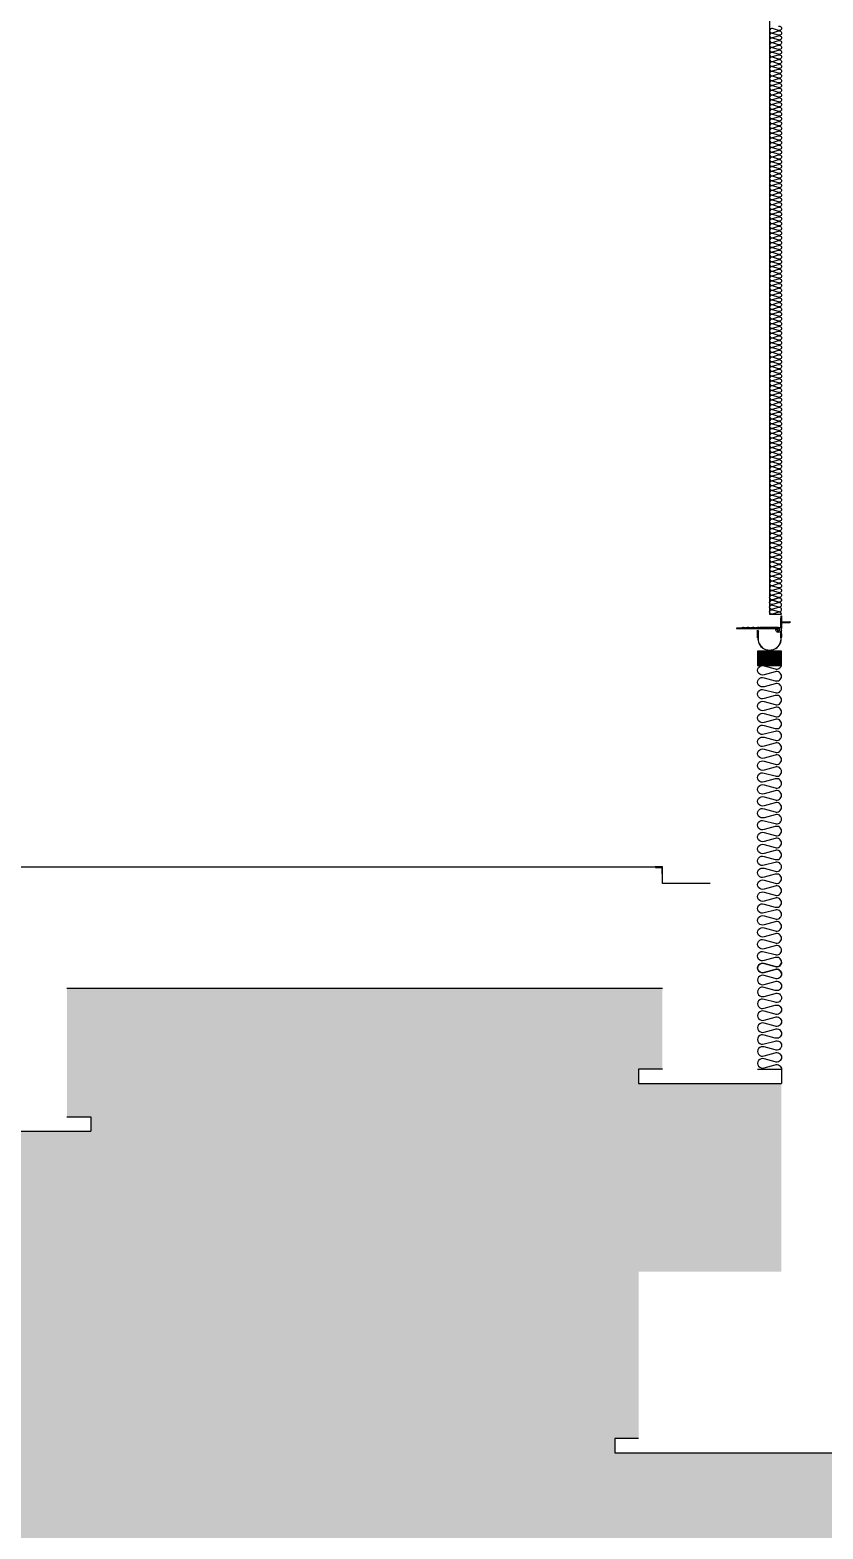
# Model space of a CAD drawing. Header units: millimetres. Extents: x 19868 to 801382, y -4805 to 85279.
# Drawn here: x 535083 to 538413, y 31149 to 37442 of the extents above; entities that cross this region are included whole.
import ezdxf

# ---------------------------------------------------------------- set-up
doc = ezdxf.new("R2010")
doc.units = ezdxf.units.MM
doc.header["$LTSCALE"] = 250
for name, color, linetype in [('4fin', 4, 'Continuous'), ('A-ETC', 8, 'Continuous'), ('A-FIN', 6, 'Continuous'), ('A-FIN-무근', 7, 'Continuous'), ('A-버림CONC', 4, 'Continuous'), ('ISL', 251, 'Continuous'), ('SYMB', 7, 'Continuous'), ('TR', 7, 'Continuous'), ('지반', 254, 'Continuous')]:
    doc.layers.add(name, color=color, linetype=linetype)

# ---------------------------------------------------------------- blocks, each defined once
blk = doc.blocks.new('MAJ')
at = {"layer": 'SYMB', "color": 8}
for p, q in [((8, 0), (0, 0)), ((2.3, -2.9), (0, 0)), ((3.5, -0.9), (3.5, 0)), ((4.5, -0.9), (4.5, 0)), ((5.7, -2.9), (8, 0)), ((1.8, -4.3), (4, -2.9)), ((1.8, -6.8), (6.1, -4.1)), ((1.8, -4.3), (2.3, -4.3)), ((1.8, -9.3), (6.1, -6.6)), ((1.8, -6.8), (2.3, -6.8)), ((1.8, -11.8), (6.1, -9.1)), ((1.8, -9.3), (2.3, -9.3)), ((1.8, -14.3), (6.1, -11.6)), ((1.8, -11.8), (2.3, -11.8)), ((1.8, -16.8), (6.1, -14.1)), ((1.8, -14.3), (2.3, -14.3)), ((1.8, -19.3), (6.1, -16.6)), ((1.8, -16.8), (2.3, -16.8)), ((1.8, -21.8), (6.1, -19.1)), ((1.8, -19.3), (2.3, -19.3)), ((1.8, -24.3), (6.1, -21.6)), ((1.8, -21.8), (2.3, -21.8)), ((1.8, -26.8), (6.1, -24.1)), ((1.8, -24.3), (2.3, -24.3)), ((1.8, -29.4), (6.1, -26.6)), ((1.8, -26.8), (2.3, -26.8)), ((1.8, -31.9), (6.1, -29.1)), ((1.8, -29.4), (2.3, -29.3)), ((1.8, -34.4), (6.1, -31.6)), ((1.8, -31.9), (2.3, -31.8)), ((1.8, -36.9), (6.1, -34.1)), ((1.8, -34.4), (2.3, -34.3)), ((1.8, -36.9), (2.3, -36.9)), ((2.3, -2.9), (2.3, -38.3)), ((2.3, -2.9), (5.7, -2.9)), ((2.3, -38.3), (4, -40.4)), ((2.7, -38.8), (6.1, -36.6)), ((4.5, -0.9), (3.5, -0.9)), ((4, -40.4), (5.7, -38.1)), ((5.7, -2.9), (5.7, -38.1)), ((6.1, -4.1), (5.7, -4.1)), ((6.1, -6.6), (5.7, -6.6)), ((6.1, -9.1), (5.7, -9.1)), ((6.1, -11.6), (5.7, -11.6)), ((6.1, -14.1), (5.7, -14.1)), ((6.1, -16.6), (5.7, -16.6)), ((6.1, -19.1), (5.7, -19.1)), ((6.1, -21.6), (5.7, -21.6)), ((6.1, -24.1), (5.7, -24.1)), ((6.1, -26.6), (5.7, -26.6)), ((6.1, -29.1), (5.7, -29.1)), ((6.1, -31.6), (5.7, -31.6)), ((6.1, -34.1), (5.7, -34.2)), ((6.1, -36.6), (5.7, -36.7))]:
    blk.add_line(p, q, dxfattribs=at)
blk = doc.blocks.new('EJ-1')
at = {"layer": 'A-ETC'}
h = blk.add_hatch(dxfattribs=at)
h.set_pattern_fill('ANSI37', color=1, scale=40, style=0)
h.set_pattern_definition([(45, (55694.5753, 2117.911), (-3.5355339, 3.5355339), []), (135, (55694.5753, 2117.911), (-3.5355339, -3.5355339), [])])
h.paths.add_polyline_path([(100, -154.4), (100, -94.4), (0, -94.4), (0, -154.4)])
at = {"layer": 'A-ETC', "color": 4}
for p, q in [((0, -38.9), (0, -6.7)), ((0, -6.7), (3, -13.8)), ((1, -38.9), (0, -38.9)), ((1, -16.1), (2, -16.1)), ((1, -37), (1, -16.1)), ((2, -37), (2, -16.1)), ((3, -38.9), (2, -38.9)), ((3, -38.9), (3, -13.8)), ((100, -6.7), (97, -13.8)), ((97, -38.9), (97, -13.8)), ((97, -38.9), (98, -38.9)), ((98, -37), (98, -16.1)), ((99, -16.1), (98, -16.1)), ((98.4, -16.7), (100, -13.8)), ((99, -37), (99, -16.1)), ((99, -38.9), (100, -38.9)), ((100, -38.9), (100, -6.7)), ((100, -22.5), (100, -36.6))]:
    blk.add_line(p, q, dxfattribs=at)
at = {"layer": 'A-ETC', "color": 7, "lineweight": -3}
blk.add_lwpolyline([(10.6, 4.5, 0.414214), (10.2, 4.5), (9.6, 4), (9.1, 4.5, 0.414214), (8.7, 4.5), (8.1, 3.9), (7.6, 4.5, 0.414214), (7.2, 4.5), (6.6, 3.9), (6.1, 4.5, 0.414214), (5.7, 4.5), (5.1, 3.9), (4.6, 4.5, 0.414214), (4.2, 4.5), (3.6, 3.9), (3.1, 4.5, 0.414214), (2.7, 4.5), (2.1, 3.9), (1.6, 4.5, 0.414214), (1.2, 4.4), (0.6, 3.9), (0.1, 4.4, 0.414214), (-0.3, 4.4), (-0.9, 3.9), (-1.4, 4.4, 0.414214), (-1.8, 4.4), (-2.4, 3.8), (-2.9, 4.4, 0.414214), (-3.3, 4.4), (-3.9, 3.8), (-4.4, 4.4, 0.414214), (-4.8, 4.4), (-5.4, 3.8), (-5.9, 4.4, 0.414214), (-6.3, 4.4), (-6.9, 3.8), (-7.4, 4.4, 0.414214), (-7.8, 4.4), (-8.4, 3.8), (-8.9, 4.4, 0.414214), (-9.3, 4.4), (-9.9, 3.8), (-10.4, 4.3, 0.414214), (-10.8, 4.3), (-11.4, 3.8), (-11.9, 4.3, 0.414214), (-12.3, 4.3), (-12.9, 3.7), (-13.4, 4.3, 0.414214), (-13.8, 4.3), (-14.4, 3.7), (-14.9, 4.3, 0.414214), (-15.3, 4.3), (-15.9, 3.7), (-16.4, 4.3, 0.414214), (-16.8, 4.3), (-17.4, 3.7), (-17.9, 4.3, 0.414214), (-18.3, 4.3), (-18.9, 3.7), (-19.4, 4.3, 0.414214), (-19.8, 4.3), (-20.4, 3.7), (-20.9, 4.2, 0.414214), (-21.3, 4.2), (-21.9, 3.7), (-22.4, 4.2, 0.414214), (-22.8, 4.2), (-23.4, 3.7), (-23.9, 4.2, 0.414214), (-24.3, 4.2), (-24.9, 3.6), (-25.4, 4.2, 0.414214), (-25.8, 4.2), (-26.4, 3.6), (-26.9, 4.2, 0.414214), (-27.3, 4.2), (-27.9, 3.6), (-28.4, 4.2, 0.414214), (-28.8, 4.2), (-29.4, 3.6), (-29.9, 4.2, 0.414214), (-30.3, 4.2), (-30.9, 3.6), (-31.4, 4.2, 0.414214), (-31.8, 4.1), (-32.4, 3.6), (-32.9, 4.1, 0.414214), (-33.3, 4.1), (-33.9, 3.6), (-34.4, 4.1, 0.414214), (-34.8, 4.1), (-35.4, 3.5), (-35.9, 4.1, 0.414214), (-36.3, 4.1), (-36.9, 3.5), (-37.4, 4.1, 0.414214), (-37.8, 4.1), (-38.4, 3.5), (-38.9, 4.1, 0.414214), (-39.3, 4.1), (-39.9, 3.5), (-40.4, 4.1, 0.414214), (-40.8, 4.1), (-41.4, 3.5), (-41.9, 4.1, 0.414214), (-42.3, 4.1), (-42.9, 3.5), (-43.4, 4, 0.414214), (-43.8, 4), (-44.4, 3.5), (-44.9, 4, 0.414214), (-45.3, 4), (-45.9, 3.4), (-46.4, 4, 0.414214), (-46.8, 4), (-47.4, 3.4), (-47.9, 4, 0.414214), (-48.3, 4), (-48.9, 3.4), (-49.4, 4, 0.414214), (-49.8, 4), (-50.4, 3.4), (-50.9, 4, 0.414214), (-51.3, 4), (-51.9, 3.4), (-52.4, 4, 0.414214), (-52.8, 4), (-53.4, 3.4), (-53.9, 3.9, 0.414214), (-54.3, 3.9), (-54.9, 3.4), (-55.4, 3.9, 0.414214), (-55.8, 3.9), (-56.4, 3.4), (-56.9, 3.9, 0.414214), (-57.3, 3.9), (-57.9, 3.3), (-58.4, 3.9, 0.414214), (-58.8, 3.9), (-59.4, 3.3), (-59.9, 3.9, 0.414214), (-60.3, 3.9), (-60.9, 3.3), (-61.4, 3.9, 0.414214), (-61.8, 3.9), (-62.4, 3.3), (-62.9, 3.9, 0.414214), (-63.3, 3.9), (-63.9, 3.3), (-64.4, 3.9, 0.414214), (-64.8, 3.8), (-65.4, 3.3), (-65.9, 3.8, 0.414214), (-66.3, 3.8), (-66.9, 3.3), (-88.3, 1.4, 0.980427), (-88.3, 0), (82.8, 0, -0.636366), (83.8, -2.1, 4.716513), (87.3, -0.3, -0.425308), (87, 0), (87, 4.4, 0.416522), (86.7, 4.7), (86.1, 4.6), (85.6, 5.2, 0.414214), (85.2, 5.2), (84.6, 4.6), (84.1, 5.2, 0.414214), (83.7, 5.2), (83.1, 4.6), (82.6, 5.2, 0.414214), (82.2, 5.2), (81.6, 4.6), (81.1, 5.2, 0.414214), (80.7, 5.2), (80.1, 4.6), (79.6, 5.2, 0.414214), (79.2, 5.2), (78.6, 4.6), (78.1, 5.1, 0.414214), (77.7, 5.1), (77.1, 4.6), (76.6, 5.1, 0.414214), (76.2, 5.1), (75.6, 4.6), (75.1, 5.1, 0.414214), (74.7, 5.1), (74.1, 4.5), (73.6, 5.1, 0.414214), (73.2, 5.1), (72.6, 4.5), (72.1, 5.1, 0.414214), (71.7, 5.1), (71.1, 4.5), (70.6, 5.1, 0.414214), (70.2, 5.1), (69.6, 4.5), (69.1, 5.1, 0.414214), (68.7, 5.1), (68.1, 4.5), (67.6, 5.1, 0.414214), (67.2, 5), (66.6, 4.5), (66.1, 5, 0.414214), (65.7, 5), (65.1, 4.5), (64.6, 5, 0.414214), (64.2, 5), (63.6, 4.4), (63.1, 5, 0.414214), (62.7, 5), (62.1, 4.4), (61.6, 5, 0.414214), (61.2, 5), (60.6, 4.4), (60.1, 5, 0.414214), (59.7, 5), (59.1, 4.4), (58.6, 5, 0.414214), (58.2, 5), (57.6, 4.4), (57.1, 5, 0.414214), (56.7, 5), (56.1, 4.4), (55.6, 4.9, 0.414214), (55.2, 4.9), (54.6, 4.4), (54.1, 4.9, 0.414214), (53.7, 4.9), (53.1, 4.3), (52.6, 4.9, 0.414214), (52.2, 4.9), (51.6, 4.3), (51.1, 4.9, 0.414214), (50.7, 4.9), (50.1, 4.3), (49.6, 4.9, 0.414214), (49.2, 4.9), (48.6, 4.3), (48.1, 4.9, 0.414214), (47.7, 4.9), (47.1, 4.3), (46.6, 4.9, 0.414214), (46.2, 4.9), (45.6, 4.3), (45.1, 4.8, 0.414214), (44.7, 4.8), (44.1, 4.3), (43.6, 4.8, 0.414214), (43.2, 4.8), (42.6, 4.3), (42.1, 4.8, 0.414214), (41.7, 4.8), (41.1, 4.2), (40.6, 4.8, 0.414214), (40.2, 4.8), (39.6, 4.2), (39.1, 4.8, 0.414214), (38.7, 4.8), (38.1, 4.2), (37.6, 4.8, 0.414214), (37.2, 4.8), (36.6, 4.2), (36.1, 4.8, 0.414214), (35.7, 4.8), (35.1, 4.2), (34.6, 4.8, 0.414214), (34.2, 4.7), (33.6, 4.2), (33.1, 4.7, 0.414214), (32.7, 4.7), (32.1, 4.2), (31.6, 4.7, 0.414214), (31.2, 4.7), (30.6, 4.1), (30.1, 4.7, 0.414214), (29.7, 4.7), (29.1, 4.1), (28.6, 4.7, 0.414214), (28.2, 4.7), (27.6, 4.1), (27.1, 4.7, 0.414214), (26.7, 4.7), (26.1, 4.1), (25.6, 4.7, 0.414214), (25.2, 4.7), (24.6, 4.1), (24.1, 4.7, 0.414214), (23.7, 4.7), (23.1, 4.1), (22.6, 4.6, 0.414214), (22.2, 4.6), (21.6, 4.1), (21.1, 4.6, 0.414214), (20.7, 4.6), (20.1, 4), (19.6, 4.6, 0.414214), (19.2, 4.6), (18.6, 4), (18.1, 4.6, 0.414214), (17.7, 4.6), (17.1, 4), (16.6, 4.6, 0.414214), (16.2, 4.6), (15.6, 4), (15.1, 4.6, 0.414214), (14.7, 4.6), (14.1, 4), (13.6, 4.6, 0.414214), (13.2, 4.6), (12.6, 4), (12.1, 4.5, 0.414214), (11.7, 4.5), (11.1, 4)], format="xyb", close=True, dxfattribs=at)
at = {"layer": 'A-ETC', "color": 7}
blk.add_lwpolyline([(100, 53.4), (100, 0, 0.414214), (98.5, -1.5), (98.5, -5.2, -1.043094), (76.6, -4.3, -0.306526), (76.9, -4), (82.7, -2.2, -0.679013), (83, -2.7, 3.305036), (88.2, -0.1, -0.378643), (87.9, 0.2), (87.9, 4.2), (97.1, 4.2), (97.1, 26.1), (97.6, 26.6), (97.1, 27.1), (97.1, 36.6), (98.5, 53.5, -0.956504), (100, 53.4)], format="xyb", dxfattribs=at)
at = {"layer": 'A-ETC', "color": 1}
blk.add_lwpolyline([(100, -154.4), (100, -94.4), (0, -94.4), (0, -154.4), (100, -154.4)], dxfattribs=at)
at = {"layer": 'A-ETC', "color": 4}
for centre, radius, start, end in [((50, -41.9), 49.2, 174.30189, 5.69811), ((50, -42), 48.3, 174.09575, 5.90425)]:
    blk.add_arc(centre, radius, start, end, dxfattribs=at)
at = {"layer": 'A-ETC', "color": 7, "rotation": 90}
blk.add_blockref('MAJ', (97.1, 22.6), dxfattribs=at)
blk = doc.blocks.new('A$C1B416526')
at = {"layer": '4fin'}
blk.add_lwpolyline([(-30, 70, 0.164028), (-28.7, 67), (-3, 67), (-3, 41.2, 0.19024), (0, 40), (0, 70)], format="xyb", close=True, dxfattribs=at)
at = {"layer": 'A-FIN-무근'}
for p, q in [((0, 0), (0, 70)), ((200, 0), (0, 0))]:
    blk.add_line(p, q, dxfattribs=at)

msp = doc.modelspace()

# ---------------------------------------------------------------- hatches: boundary and pattern name
at = {"layer": '지반'}
h = msp.add_hatch(dxfattribs=at)
h.set_pattern_fill('EARTH', color=251, scale=70, angle=45)
h.paths.add_polyline_path([(440367.8, 33228.9), (440367.8, 23234.4), (591132.4, 23234.4), (591132.4, 34678.9), (582338.2, 34678.9), (582338.2, 34628.9), (582388.2, 34628.9), (582388.2, 34568.9), (582138.2, 34568.9), (582138.2, 34628.9), (582188.2, 34628.9), (582188.2, 34828.9), (580288.2, 34828.9), (580288.2, 34778.9), (580138.2, 34778.9), (580138.2, 33778.9), (580038.2, 33778.9), (580038.2, 32328.9), (581138.2, 32328.9), (581138.2, 30828.9), (581238.2, 30828.9), (581238.2, 30768.9), (563118.2, 30768.9), (563118.2, 30828.9), (563218.2, 30828.9), (563218.2, 31528.9), (563818.2, 31528.9), (563818.2, 33668.9), (561843.1, 33668.9), (561663.1, 33488.9), (560453.4, 33488.9), (560273.4, 33668.9), (558088.2, 33668.9), (558088.2, 33728.9), (558188.2, 33728.9), (558188.2, 34318.9), (543138.2, 34318.9), (543138.2, 33878.9), (542838.2, 33878.9), (542838.2, 32228.9), (543438.2, 32228.9), (543438.2, 31528.9), (543538.2, 31528.9), (543538.2, 31468.9), (541838.2, 31468.9), (541838.2, 31528.9), (541938.2, 31528.9), (541938.2, 31968.9), (539138.2, 31968.9), (539138.2, 31528.9), (539238.2, 31528.9), (539238.2, 31468.9), (537538.2, 31468.9), (537538.2, 31528.9), (537638.2, 31528.9), (537638.2, 32228.9), (538238.2, 32228.9), (538238.2, 33018.9), (537638.2, 33018.9), (537638.2, 33078.9), (537738.2, 33078.9), (537738.2, 33418.9), (535238.2, 33418.9), (535238.2, 32878.9), (535338.2, 32878.9), (535338.2, 32818.9), (534538.2, 32818.9), (534538.2, 32878.9), (534638.2, 32878.9), (534638.2, 33418.9), (530588.2, 33418.9), (530188.2, 33018.9), (516778.2, 33018.9), (516708.2, 32948.9), (509968.2, 32948.9), (509968.2, 33008.9), (510068.2, 33008.9), (510068.2, 33848.9), (510668.2, 33848.9), (510668.2, 34398.9), (508508.2, 34398.9), (508508.2, 33808.9), (508608.2, 33808.9), (508608.2, 33748.9), (507668.2, 33748.9), (507668.2, 33808.9), (507768.2, 33808.9), (507768.2, 34448.9), (507488.2, 34448.9), (507488.2, 34508.9), (507538.2, 34508.9), (507536.6, 34832.3), (505138.2, 34820.6), (502738.2, 34808.9), (490888.2, 34568.9), (479038.2, 34328.9), (468288.2, 34228.9), (456838.2, 34128.9), (456138.2, 34128.9), (448038.2, 33228.9)])

# ---------------------------------------------------------------- linework, layer by layer
at = {"layer": 'A-FIN'}
msp.add_line((511238.2, 33928.9), (537738.2, 33928.9), dxfattribs=at)
at = {"layer": 'A-버림CONC'}
for p, q in [((537738.2, 33078.9), (537638.2, 33078.9)), ((537638.2, 33078.9), (537638.2, 33018.9)), ((538138.2, 33078.9), (538238.2, 33078.9)), ((538238.2, 33078.9), (538238.2, 33018.9)), ((535238.2, 32878.9), (535338.2, 32878.9)), ((535338.2, 32878.9), (535338.2, 32818.9)), ((537638.2, 31528.9), (537538.2, 31528.9)), ((537538.2, 31528.9), (537538.2, 31468.9)), ((537538.2, 31468.9), (539238.2, 31468.9))]:
    msp.add_line(p, q, dxfattribs=at)
for points in [[(535238.2, 33418.9), (537738.2, 33418.9)], [(537638.2, 33018.9), (538238.2, 33018.9)], [(534538.2, 32818.9), (535338.2, 32818.9)]]:
    msp.add_lwpolyline(points, dxfattribs=at)
at = {"layer": 'ISL'}
for p, q in [((538188.2, 41478.9), (538188.2, 34988.9)), ((538188.2, 34988.9), (538238.2, 34988.9))]:
    msp.add_line(p, q, dxfattribs=at)
for points in [[(538226.1, 37457.8, -1.372593), (538226.1, 37440.1), (538200.3, 37447.8, 0.509267), (538188.2, 37438.9, 0.509267), (538200.3, 37430.1), (538226.1, 37437.8, -1.372593), (538226.1, 37420.1), (538200.3, 37427.8, 0.509267), (538188.2, 37418.9, 0.509267), (538200.3, 37410.1), (538226.1, 37417.8, -1.372593), (538226.1, 37400.1), (538200.3, 37407.8, 0.509267), (538188.2, 37398.9, 0.509267), (538200.3, 37390.1), (538226.1, 37397.8, -1.372593), (538226.1, 37380.1), (538200.3, 37387.8, 0.509267), (538188.2, 37378.9, 0.509267), (538200.3, 37370.1), (538226.1, 37377.8, -1.372593), (538226.1, 37360.1), (538200.3, 37367.8, 0.509267), (538188.2, 37358.9, 0.509267), (538200.3, 37350.1), (538226.1, 37357.8, -1.372593), (538226.1, 37340.1), (538200.3, 37347.8, 0.509267), (538188.2, 37338.9, 0.509267), (538200.3, 37330.1), (538226.1, 37337.8, -1.372593), (538226.1, 37320.1), (538200.3, 37327.8, 0.509267), (538188.2, 37318.9, 0.509267), (538200.3, 37310.1), (538226.1, 37317.8, -1.372593), (538226.1, 37300.1), (538200.3, 37307.8, 0.509267), (538188.2, 37298.9, 0.509267), (538200.3, 37290.1), (538226.1, 37297.8, -1.372593), (538226.1, 37280.1), (538200.3, 37287.8, 0.509267), (538188.2, 37278.9, 0.509267), (538200.3, 37270.1), (538226.1, 37277.8, -1.372593), (538226.1, 37260.1), (538200.3, 37267.8, 0.509267), (538188.2, 37258.9, 0.509267), (538200.3, 37250.1), (538226.1, 37257.8, -1.372593), (538226.1, 37240.1), (538200.3, 37247.8, 0.509267), (538188.2, 37238.9, 0.509267), (538200.3, 37230.1), (538226.1, 37237.8, -1.372593), (538226.1, 37220.1), (538200.3, 37227.8, 0.509267), (538188.2, 37218.9, 0.509267), (538200.3, 37210.1), (538226.1, 37217.8, -1.372593), (538226.1, 37200.1), (538200.3, 37207.8, 0.509267), (538188.2, 37198.9, 0.509267), (538200.3, 37190.1), (538226.1, 37197.8, -1.372593), (538226.1, 37180.1), (538200.3, 37187.8, 0.509267), (538188.2, 37178.9, 0.509267), (538200.3, 37170.1), (538226.1, 37177.8, -1.372593), (538226.1, 37160.1), (538200.3, 37167.8, 0.509267), (538188.2, 37158.9, 0.509267), (538200.3, 37150.1), (538226.1, 37157.8, -1.372593), (538226.1, 37140.1), (538200.3, 37147.8, 0.509267), (538188.2, 37138.9, 0.509267), (538200.3, 37130.1), (538226.1, 37137.8, -1.372593), (538226.1, 37120.1), (538200.3, 37127.8, 0.509267), (538188.2, 37118.9, 0.509267), (538200.3, 37110.1), (538226.1, 37117.8, -1.372593), (538226.1, 37100.1), (538200.3, 37107.8, 0.509267), (538188.2, 37098.9, 0.509267), (538200.3, 37090.1), (538226.1, 37097.8, -1.372593), (538226.1, 37080.1), (538200.3, 37087.8, 0.509267), (538188.2, 37078.9, 0.509267), (538200.3, 37070.1), (538226.1, 37077.8, -1.372593), (538226.1, 37060.1), (538200.3, 37067.8, 0.509267), (538188.2, 37058.9, 0.509267), (538200.3, 37050.1), (538226.1, 37057.8, -1.372593), (538226.1, 37040.1), (538200.3, 37047.8, 0.509267), (538188.2, 37038.9, 0.509267), (538200.3, 37030.1), (538226.1, 37037.8, -1.372593), (538226.1, 37020.1), (538200.3, 37027.8, 0.509267), (538188.2, 37018.9, 0.509267), (538200.3, 37010.1), (538226.1, 37017.8, -1.372593), (538226.1, 37000.1), (538200.3, 37007.8, 0.509267), (538188.2, 36998.9, 0.509267), (538200.3, 36990.1), (538226.1, 36997.8, -1.372593), (538226.1, 36980.1), (538200.3, 36987.8, 0.509267), (538188.2, 36978.9, 0.509267), (538200.3, 36970.1), (538226.1, 36977.8, -1.372593), (538226.1, 36960.1), (538200.3, 36967.8, 0.509267), (538188.2, 36958.9, 0.509267), (538200.3, 36950.1), (538226.1, 36957.8, -1.372593), (538226.1, 36940.1), (538200.3, 36947.8, 0.509267), (538188.2, 36938.9, 0.509267), (538200.3, 36930.1), (538226.1, 36937.8, -1.372593), (538226.1, 36920.1), (538200.3, 36927.8, 0.509267), (538188.2, 36918.9, 0.509267), (538200.3, 36910.1), (538226.1, 36917.8, -1.372593), (538226.1, 36900.1), (538200.3, 36907.8, 0.509267), (538188.2, 36898.9, 0.509267), (538200.3, 36890.1), (538226.1, 36897.8, -1.372593), (538226.1, 36880.1), (538200.3, 36887.8, 0.509267), (538188.2, 36878.9, 0.509267), (538200.3, 36870.1), (538226.1, 36877.8, -1.372593), (538226.1, 36860.1), (538200.3, 36867.8, 0.509267), (538188.2, 36858.9, 0.509267), (538200.3, 36850.1), (538226.1, 36857.8, -1.372593), (538226.1, 36840.1), (538200.3, 36847.8, 0.509267), (538188.2, 36838.9, 0.509267), (538200.3, 36830.1), (538226.1, 36837.8, -1.372593), (538226.1, 36820.1), (538200.3, 36827.8, 0.509267), (538188.2, 36818.9, 0.509267), (538200.3, 36810.1), (538226.1, 36817.8, -1.372593), (538226.1, 36800.1), (538200.3, 36807.8, 0.509267), (538188.2, 36798.9, 0.509267), (538200.3, 36790.1), (538226.1, 36797.8, -1.372593), (538226.1, 36780.1), (538200.3, 36787.8, 0.509267), (538188.2, 36778.9, 0.509267), (538200.3, 36770.1), (538226.1, 36777.8, -1.372593), (538226.1, 36760.1), (538200.3, 36767.8, 0.509267), (538188.2, 36758.9, 0.509267), (538200.3, 36750.1), (538226.1, 36757.8, -1.372593), (538226.1, 36740.1), (538200.3, 36747.8, 0.509267), (538188.2, 36738.9, 0.509267), (538200.3, 36730.1), (538226.1, 36737.8, -1.372593), (538226.1, 36720.1), (538200.3, 36727.8, 0.509267), (538188.2, 36718.9, 0.509267), (538200.3, 36710.1), (538226.1, 36717.8, -1.372593), (538226.1, 36700.1), (538200.3, 36707.8, 0.509267), (538188.2, 36698.9, 0.509267), (538200.3, 36690.1), (538226.1, 36697.8, -1.372593), (538226.1, 36680.1), (538200.3, 36687.8, 0.509267), (538188.2, 36678.9, 0.509267), (538200.3, 36670.1), (538226.1, 36677.8, -1.372593), (538226.1, 36660.1), (538200.3, 36667.8, 0.509267), (538188.2, 36658.9, 0.509267), (538200.3, 36650.1), (538226.1, 36657.8, -1.372593), (538226.1, 36640.1), (538200.3, 36647.8, 0.509267), (538188.2, 36638.9, 0.509267), (538200.3, 36630.1), (538226.1, 36637.8, -1.372593), (538226.1, 36620.1), (538200.3, 36627.8, 0.509267), (538188.2, 36618.9, 0.509267), (538200.3, 36610.1), (538226.1, 36617.8, -1.372593), (538226.1, 36600.1), (538200.3, 36607.8, 0.509267), (538188.2, 36598.9, 0.509267), (538200.3, 36590.1), (538226.1, 36597.8, -1.372593), (538226.1, 36580.1), (538200.3, 36587.8, 0.509267), (538188.2, 36578.9, 0.509267), (538200.3, 36570.1), (538226.1, 36577.8, -1.372593), (538226.1, 36560.1), (538200.3, 36567.8, 0.509267), (538188.2, 36558.9, 0.509267), (538200.3, 36550.1), (538226.1, 36557.8, -1.372593), (538226.1, 36540.1), (538200.3, 36547.8, 0.509267), (538188.2, 36538.9, 0.509267), (538200.3, 36530.1), (538226.1, 36537.8, -1.372593), (538226.1, 36520.1), (538200.3, 36527.8, 0.509267), (538188.2, 36518.9, 0.509267), (538200.3, 36510.1), (538226.1, 36517.8, -1.372593), (538226.1, 36500.1), (538200.3, 36507.8, 0.509267), (538188.2, 36498.9, 0.509267), (538200.3, 36490.1), (538226.1, 36497.8, -1.372593), (538226.1, 36480.1), (538200.3, 36487.8, 0.509267), (538188.2, 36478.9, 0.509267), (538200.3, 36470.1), (538226.1, 36477.8, -1.372593), (538226.1, 36460.1), (538200.3, 36467.8, 0.509267), (538188.2, 36458.9, 0.509267), (538200.3, 36450.1), (538226.1, 36457.8, -1.372593), (538226.1, 36440.1), (538200.3, 36447.8, 0.509267), (538188.2, 36438.9, 0.509267), (538200.3, 36430.1), (538226.1, 36437.8, -1.372593), (538226.1, 36420.1), (538200.3, 36427.8, 0.509267), (538188.2, 36418.9, 0.509267), (538200.3, 36410.1), (538226.1, 36417.8, -1.372593), (538226.1, 36400.1), (538200.3, 36407.8, 0.509267), (538188.2, 36398.9, 0.509267), (538200.3, 36390.1), (538226.1, 36397.8, -1.372593), (538226.1, 36380.1), (538200.3, 36387.8, 0.509267), (538188.2, 36378.9, 0.509267), (538200.3, 36370.1), (538226.1, 36377.8, -1.372593), (538226.1, 36360.1), (538200.3, 36367.8, 0.509267), (538188.2, 36358.9, 0.509267), (538200.3, 36350.1), (538226.1, 36357.8, -1.372593), (538226.1, 36340.1), (538200.3, 36347.8, 0.509267), (538188.2, 36338.9, 0.509267), (538200.3, 36330.1), (538226.1, 36337.8, -1.372593), (538226.1, 36320.1), (538200.3, 36327.8, 0.509267), (538188.2, 36318.9, 0.509267), (538200.3, 36310.1), (538226.1, 36317.8, -1.372593), (538226.1, 36300.1), (538200.3, 36307.8, 0.509267), (538188.2, 36298.9, 0.509267), (538200.3, 36290.1), (538226.1, 36297.8, -1.372593), (538226.1, 36280.1), (538200.3, 36287.8, 0.509267), (538188.2, 36278.9, 0.509267), (538200.3, 36270.1), (538226.1, 36277.8, -1.372593), (538226.1, 36260.1), (538200.3, 36267.8, 0.509267), (538188.2, 36258.9, 0.509267), (538200.3, 36250.1), (538226.1, 36257.8, -1.372593), (538226.1, 36240.1), (538200.3, 36247.8, 0.509267), (538188.2, 36238.9, 0.509267), (538200.3, 36230.1), (538226.1, 36237.8, -1.372593), (538226.1, 36220.1), (538200.3, 36227.8, 0.509267), (538188.2, 36218.9, 0.509267), (538200.3, 36210.1), (538226.1, 36217.8, -1.372593), (538226.1, 36200.1), (538200.3, 36207.8, 0.509267), (538188.2, 36198.9, 0.509267), (538200.3, 36190.1), (538226.1, 36197.8, -1.372593), (538226.1, 36180.1), (538200.3, 36187.8, 0.509267), (538188.2, 36178.9, 0.509267), (538200.3, 36170.1), (538226.1, 36177.8, -1.372593), (538226.1, 36160.1), (538200.3, 36167.8, 0.509267), (538188.2, 36158.9, 0.509267), (538200.3, 36150.1), (538226.1, 36157.8, -1.372593), (538226.1, 36140.1), (538200.3, 36147.8, 0.509267), (538188.2, 36138.9, 0.509267), (538200.3, 36130.1), (538226.1, 36137.8, -1.372593), (538226.1, 36120.1), (538200.3, 36127.8, 0.509267), (538188.2, 36118.9, 0.509267), (538200.3, 36110.1), (538226.1, 36117.8, -1.372593), (538226.1, 36100.1), (538200.3, 36107.8, 0.509267), (538188.2, 36098.9, 0.509267), (538200.3, 36090.1), (538226.1, 36097.8, -1.372593), (538226.1, 36080.1), (538200.3, 36087.8, 0.509267), (538188.2, 36078.9, 0.509267), (538200.3, 36070.1), (538226.1, 36077.8, -1.372593), (538226.1, 36060.1), (538200.3, 36067.8, 0.509267), (538188.2, 36058.9, 0.509267), (538200.3, 36050.1), (538226.1, 36057.8, -1.372593), (538226.1, 36040.1), (538200.3, 36047.8, 0.509267), (538188.2, 36038.9, 0.509267), (538200.3, 36030.1), (538226.1, 36037.8, -1.372593), (538226.1, 36020.1), (538200.3, 36027.8, 0.509267), (538188.2, 36018.9, 0.509267), (538200.3, 36010.1), (538226.1, 36017.8, -1.372593), (538226.1, 36000.1), (538200.3, 36007.8, 0.509267), (538188.2, 35998.9, 0.509267), (538200.3, 35990.1), (538226.1, 35997.8, -1.372593), (538226.1, 35980.1), (538200.3, 35987.8, 0.509267), (538188.2, 35978.9, 0.509267), (538200.3, 35970.1), (538226.1, 35977.8, -1.372593), (538226.1, 35960.1), (538200.3, 35967.8, 0.509267), (538188.2, 35958.9, 0.509267), (538200.3, 35950.1), (538226.1, 35957.8, -1.372593), (538226.1, 35940.1), (538200.3, 35947.8, 0.509267), (538188.2, 35938.9, 0.509267), (538200.3, 35930.1), (538226.1, 35937.8, -1.372593), (538226.1, 35920.1), (538200.3, 35927.8, 0.509267), (538188.2, 35918.9, 0.509267), (538200.3, 35910.1), (538226.1, 35917.8, -1.372593), (538226.1, 35900.1), (538200.3, 35907.8, 0.509267), (538188.2, 35898.9, 0.509267), (538200.3, 35890.1), (538226.1, 35897.8, -1.372593), (538226.1, 35880.1), (538200.3, 35887.8, 0.509267), (538188.2, 35878.9, 0.509267), (538200.3, 35870.1), (538226.1, 35877.8, -1.372593), (538226.1, 35860.1), (538200.3, 35867.8, 0.509267), (538188.2, 35858.9, 0.509267), (538200.3, 35850.1), (538226.1, 35857.8, -1.372593), (538226.1, 35840.1), (538200.3, 35847.8, 0.509267), (538188.2, 35838.9, 0.509267), (538200.3, 35830.1), (538226.1, 35837.8, -1.372593), (538226.1, 35820.1), (538200.3, 35827.8, 0.509267), (538188.2, 35818.9, 0.509267), (538200.3, 35810.1), (538226.1, 35817.8, -1.372593), (538226.1, 35800.1), (538200.3, 35807.8, 0.509267), (538188.2, 35798.9, 0.509267), (538200.3, 35790.1), (538226.1, 35797.8, -1.372593), (538226.1, 35780.1), (538200.3, 35787.8, 0.509267), (538188.2, 35778.9, 0.509267), (538200.3, 35770.1), (538226.1, 35777.8, -1.372593), (538226.1, 35760.1), (538200.3, 35767.8, 0.509267), (538188.2, 35758.9, 0.509267), (538200.3, 35750.1), (538226.1, 35757.8, -1.372593), (538226.1, 35740.1), (538200.3, 35747.8, 0.509267), (538188.2, 35738.9, 0.509267), (538200.3, 35730.1), (538226.1, 35737.8, -1.372593), (538226.1, 35720.1), (538200.3, 35727.8, 0.509267), (538188.2, 35718.9, 0.509267), (538200.3, 35710.1), (538226.1, 35717.8, -1.372593), (538226.1, 35700.1), (538200.3, 35707.8, 0.509267), (538188.2, 35698.9, 0.509267), (538200.3, 35690.1), (538226.1, 35697.8, -1.372593), (538226.1, 35680.1), (538200.3, 35687.8, 0.509267), (538188.2, 35678.9, 0.509267), (538200.3, 35670.1), (538226.1, 35677.8, -1.372593), (538226.1, 35660.1), (538200.3, 35667.8, 0.509267), (538188.2, 35658.9, 0.509267), (538200.3, 35650.1), (538226.1, 35657.8, -1.372593), (538226.1, 35640.1), (538200.3, 35647.8, 0.509267), (538188.2, 35638.9, 0.509267), (538200.3, 35630.1), (538226.1, 35637.8, -1.372593), (538226.1, 35620.1), (538200.3, 35627.8, 0.509267), (538188.2, 35618.9, 0.509267), (538200.3, 35610.1), (538226.1, 35617.8, -1.372593), (538226.1, 35600.1), (538200.3, 35607.8, 0.509267), (538188.2, 35598.9, 0.509267), (538200.3, 35590.1), (538226.1, 35597.8, -1.372593), (538226.1, 35580.1), (538200.3, 35587.8, 0.509267), (538188.2, 35578.9, 0.509267), (538200.3, 35570.1), (538226.1, 35577.8, -1.372593), (538226.1, 35560.1), (538200.3, 35567.8, 0.509267), (538188.2, 35558.9, 0.509267), (538200.3, 35550.1), (538226.1, 35557.8, -1.372593), (538226.1, 35540.1), (538200.3, 35547.8, 0.509267), (538188.2, 35538.9, 0.509267), (538200.3, 35530.1), (538226.1, 35537.8, -1.372593), (538226.1, 35520.1), (538200.3, 35527.8, 0.509267), (538188.2, 35518.9, 0.509267), (538200.3, 35510.1), (538226.1, 35517.8, -1.372593), (538226.1, 35500.1), (538200.3, 35507.8, 0.509267), (538188.2, 35498.9, 0.509267), (538200.3, 35490.1), (538226.1, 35497.8, -1.372593), (538226.1, 35480.1), (538200.3, 35487.8, 0.509267), (538188.2, 35478.9, 0.509267), (538200.3, 35470.1), (538226.1, 35477.8, -1.372593), (538226.1, 35460.1), (538200.3, 35467.8, 0.509267), (538188.2, 35458.9, 0.509267), (538200.3, 35450.1), (538226.1, 35457.8, -1.372593), (538226.1, 35440.1), (538200.3, 35447.8, 0.509267), (538188.2, 35438.9, 0.509267), (538200.3, 35430.1), (538226.1, 35437.8, -1.372593), (538226.1, 35420.1), (538200.3, 35427.8, 0.509267), (538188.2, 35418.9, 0.509267), (538200.3, 35410.1), (538226.1, 35417.8, -1.372593), (538226.1, 35400.1), (538200.3, 35407.8, 0.509267), (538188.2, 35398.9, 0.509267), (538200.3, 35390.1), (538226.1, 35397.8, -1.372593), (538226.1, 35380.1), (538200.3, 35387.8, 0.509267), (538188.2, 35378.9, 0.509267), (538200.3, 35370.1), (538226.1, 35377.8, -1.372593), (538226.1, 35360.1), (538200.3, 35367.8, 0.509267), (538188.2, 35358.9, 0.509267), (538200.3, 35350.1), (538226.1, 35357.8, -1.372593), (538226.1, 35340.1), (538200.3, 35347.8, 0.509267), (538188.2, 35338.9, 0.509267), (538200.3, 35330.1), (538226.1, 35337.8, -1.372593), (538226.1, 35320.1), (538200.3, 35327.8, 0.509267), (538188.2, 35318.9, 0.509267), (538200.3, 35310.1), (538226.1, 35317.8, -1.372593), (538226.1, 35300.1), (538200.3, 35307.8, 0.509267), (538188.2, 35298.9, 0.509267), (538200.3, 35290.1), (538226.1, 35297.8, -1.372593), (538226.1, 35280.1), (538200.3, 35287.8, 0.509267), (538188.2, 35278.9, 0.509267), (538200.3, 35270.1), (538226.1, 35277.8, -1.372593), (538226.1, 35260.1), (538200.3, 35267.8, 0.509267), (538188.2, 35258.9, 0.509267), (538200.3, 35250.1), (538226.1, 35257.8, -1.372593), (538226.1, 35240.1), (538200.3, 35247.8, 0.509267), (538188.2, 35238.9, 0.509267), (538200.3, 35230.1), (538226.1, 35237.8, -1.372593), (538226.1, 35220.1), (538200.3, 35227.8, 0.509267), (538188.2, 35218.9, 0.509267), (538200.3, 35210.1), (538226.1, 35217.8, -1.372593), (538226.1, 35200.1), (538200.3, 35207.8, 0.509267), (538188.2, 35198.9, 0.509267), (538200.3, 35190.1), (538226.1, 35197.8, -1.372593), (538226.1, 35180.1), (538200.3, 35187.8, 0.509267), (538188.2, 35178.9, 0.509267), (538200.3, 35170.1), (538226.1, 35177.8, -1.372593), (538226.1, 35160.1), (538200.3, 35167.8, 0.509267), (538188.2, 35158.9, 0.509267), (538200.3, 35150.1), (538226.1, 35157.8, -1.372593), (538226.1, 35140.1), (538200.3, 35147.8, 0.509267), (538188.2, 35138.9, 0.509267), (538200.3, 35130.1), (538226.1, 35137.8, -1.372593), (538226.1, 35120.1), (538200.3, 35127.8, 0.509267), (538188.2, 35118.9, 0.509267), (538200.3, 35110.1), (538226.1, 35117.8, -1.372593), (538226.1, 35100.1), (538200.3, 35107.8, 0.509267), (538188.2, 35098.9, 0.509267), (538200.3, 35090.1), (538226.1, 35097.8, -1.372593), (538226.1, 35080.1), (538200.3, 35087.8, 0.509267), (538188.2, 35078.9, 0.509267), (538200.3, 35070.1), (538226.1, 35077.8, -1.372593), (538226.1, 35060.1), (538200.3, 35067.8, 0.509267), (538188.2, 35058.9, 0.509267), (538200.3, 35050.1), (538226.1, 35057.8, -1.372593), (538226.1, 35040.1), (538200.3, 35047.8, 0.508927), (538188.2, 35038.9, 0.508927)], [(538238.2, 34988.9, 0.508361), (538226.1, 34997.8), (538200.3, 34990.1, -0.509267), (538188.2, 34998.9, -0.509267), (538200.3, 35007.8), (538226.1, 35000.1, 1.372593), (538226.1, 35017.8), (538200.3, 35010.1, -0.509267), (538188.2, 35018.9, -0.509267), (538200.3, 35027.8), (538226.1, 35020.1, 1.372593), (538226.1, 35037.8), (538200.3, 35030.1, -0.509267), (538188.2, 35038.9, -0.509267), (538200.3, 35047.8), (538226.1, 35040.1, 1.372593), (538226.1, 35057.8), (538200.3, 35050.1, -0.508927), (538188.2, 35058.9)], [(538238.2, 33478.9, 0.524856), (538211.1, 33497.6), (538165.3, 33485.2, -1.449198), (538165.3, 33522.6), (538211.1, 33510.2, 0.524856), (538238.2, 33528.9, 0.524856), (538211.1, 33547.6), (538165.3, 33535.2, -1.449198), (538165.3, 33572.6), (538211.1, 33560.2, 0.524856), (538238.2, 33578.9, 0.524856), (538211.1, 33597.6), (538165.3, 33585.2, -1.449198), (538165.3, 33622.6), (538211.1, 33610.2, 0.524856), (538238.2, 33628.9, 0.524856), (538211.1, 33647.6), (538165.3, 33635.2, -1.449198), (538165.3, 33672.6), (538211.1, 33660.2, 0.524856), (538238.2, 33678.9, 0.524856), (538211.1, 33697.6), (538165.3, 33685.2, -1.449198), (538165.3, 33722.6), (538211.1, 33710.2, 0.524856), (538238.2, 33728.9, 0.524856), (538211.1, 33747.6), (538165.3, 33735.2, -1.449198), (538165.3, 33772.6), (538211.1, 33760.2, 0.524856), (538238.2, 33778.9, 0.524856), (538211.1, 33797.6), (538165.3, 33785.2, -1.449198), (538165.3, 33822.6), (538211.1, 33810.2, 0.524856), (538238.2, 33828.9, 0.524856), (538211.1, 33847.6), (538165.3, 33835.2, -1.449198), (538165.3, 33872.6), (538211.1, 33860.2, 0.524856), (538238.2, 33878.9, 0.524856), (538211.1, 33897.6), (538165.3, 33885.2, -1.449198), (538165.3, 33922.6), (538211.1, 33910.2, 0.524856), (538238.2, 33928.9, 0.524856), (538211.1, 33947.6), (538165.3, 33935.2, -1.449198), (538165.3, 33972.6), (538211.1, 33960.2, 0.524856), (538238.2, 33978.9, 0.524856), (538211.1, 33997.6), (538165.3, 33985.2, -1.449198), (538165.3, 34022.6), (538211.1, 34010.2, 0.524856), (538238.2, 34028.9, 0.524856), (538211.1, 34047.6), (538165.3, 34035.2, -1.449198), (538165.3, 34072.6), (538211.1, 34060.2, 0.524856), (538238.2, 34078.9, 0.524856), (538211.1, 34097.6), (538165.3, 34085.2, -1.449198), (538165.3, 34122.6), (538211.1, 34110.2, 0.524856), (538238.2, 34128.9, 0.524856), (538211.1, 34147.6), (538165.3, 34135.2, -1.449198), (538165.3, 34172.6), (538211.1, 34160.2, 0.524856), (538238.2, 34178.9, 0.524856), (538211.1, 34197.6), (538165.3, 34185.2, -1.449198), (538165.3, 34222.6), (538211.1, 34210.2, 0.524856), (538238.2, 34228.9, 0.524856), (538211.1, 34247.6), (538165.3, 34235.2, -1.449198), (538165.3, 34272.6), (538211.1, 34260.2, 0.524856), (538238.2, 34278.9, 0.524856), (538211.1, 34297.6), (538165.3, 34285.2, -1.449198), (538165.3, 34322.6), (538211.1, 34310.2, 0.524856), (538238.2, 34328.9, 0.524856), (538211.1, 34347.6), (538165.3, 34335.2, -1.449198), (538165.3, 34372.6), (538211.1, 34360.2, 0.524856), (538238.2, 34378.9, 0.524856), (538211.1, 34397.6), (538165.3, 34385.2, -1.449198), (538165.3, 34422.6), (538211.1, 34410.2, 0.524856), (538238.2, 34428.9, 0.524856), (538211.1, 34447.6), (538165.3, 34435.2, -1.449198), (538165.3, 34472.6), (538211.1, 34460.2, 0.524856), (538238.2, 34478.9, 0.524856), (538211.1, 34497.6), (538165.3, 34485.2, -1.449198), (538165.3, 34522.6), (538211.1, 34510.2, 0.524856), (538238.2, 34528.9, 0.524856), (538211.1, 34547.6), (538165.3, 34535.2, -1.449198), (538165.3, 34572.6), (538211.1, 34560.2, 0.524856), (538238.2, 34578.9, 0.524856), (538211.1, 34597.6), (538165.3, 34585.2, -1.449198), (538165.3, 34622.6), (538211.1, 34610.2, 0.524856), (538238.2, 34628.9, 0.524856), (538211.1, 34647.6), (538165.3, 34635.2, -1.449198), (538165.3, 34672.6), (538211.1, 34660.2, 0.524856), (538238.2, 34678.9, 0.524856), (538211.1, 34697.6), (538165.3, 34685.2, -1.449198), (538165.3, 34722.6), (538211.1, 34710.2, 0.524856), (538238.2, 34728.9, 0.524856), (538211.1, 34747.6), (538165.3, 34735.2, -1.449198), (538165.3, 34772.6), (538211.1, 34760.2, 0.456356), (538237.7, 34774.5, 0.456356)], [(538238.2, 33528.9, -0.524856), (538211.1, 33510.2), (538165.3, 33522.6, 1.449198), (538165.3, 33485.2), (538211.1, 33497.6, -0.524856), (538238.2, 33478.9, -0.524856), (538211.1, 33460.2), (538165.3, 33472.6, 1.449198), (538165.3, 33435.2), (538211.1, 33447.6, -0.524856), (538238.2, 33428.9, -0.524856), (538211.1, 33410.2), (538165.3, 33422.6, 1.449198), (538165.3, 33385.2), (538211.1, 33397.6, -0.524856), (538238.2, 33378.9, -0.524856), (538211.1, 33360.2), (538165.3, 33372.6, 1.449198), (538165.3, 33335.2), (538211.1, 33347.6, -0.524856), (538238.2, 33328.9, -0.524856), (538211.1, 33310.2), (538165.3, 33322.6, 1.449198), (538165.3, 33285.2), (538211.1, 33297.6, -0.524856), (538238.2, 33278.9, -0.524856), (538211.1, 33260.2), (538165.3, 33272.6, 1.449198), (538165.3, 33235.2), (538211.1, 33247.6, -0.524856), (538238.2, 33228.9, -0.524856), (538211.1, 33210.2), (538165.3, 33222.6, 1.449198), (538165.3, 33185.2), (538211.1, 33197.6, -0.524856), (538238.2, 33178.9, -0.524856), (538211.1, 33160.2), (538165.3, 33172.6, 1.449198), (538165.3, 33135.2), (538211.1, 33147.6, -0.524856), (538238.2, 33128.9, -0.524856), (538211.1, 33110.2), (538165.3, 33122.6, 1.449198), (538165.3, 33085.2), (538211.1, 33097.6, -0.524735), (538238.2, 33078.9, -0.524735)]]:
    msp.add_lwpolyline(points, format="xyb", dxfattribs=at)

# ---------------------------------------------------------------- block references
at = {"layer": 'A-ETC'}
msp.add_blockref('EJ-1', (538138.2, 34929), dxfattribs=at)
at = {"layer": 'TR'}
msp.add_blockref('A$C1B416526', (537738.2, 33858.9), dxfattribs=at)

doc.saveas('drawing.dxf')
